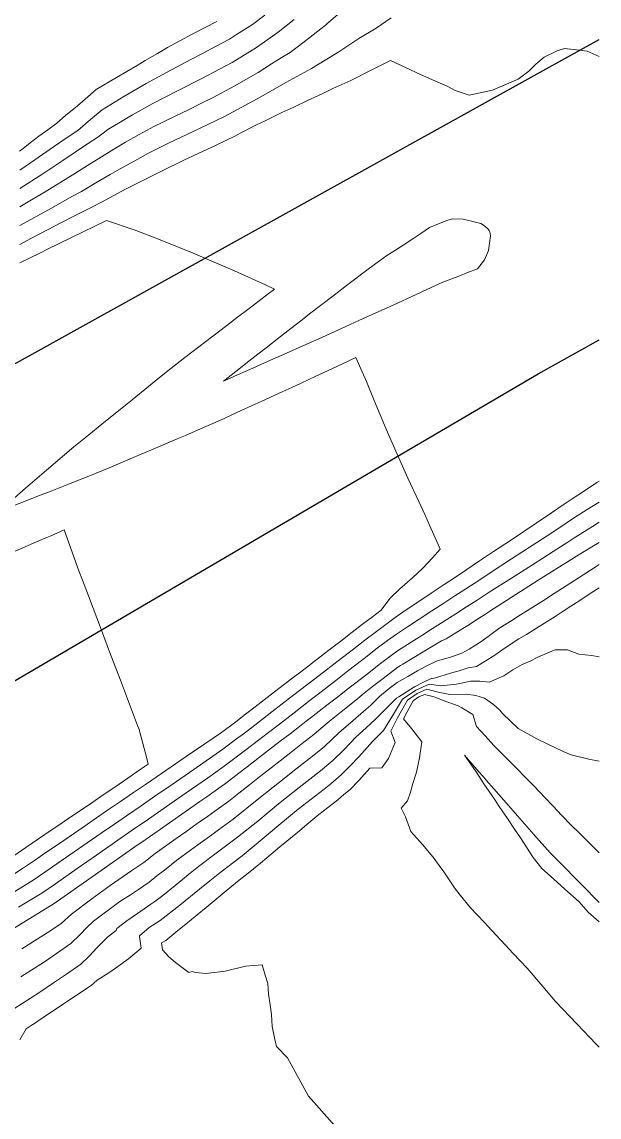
# Model space of a CAD drawing. Header units: inches. Extents: x 11351264 to 11356330, y 6702313 to 6706468.
# Drawn here: x 11356184.6 to 11356330.4, y 6705622.3 to 6705898.9 of the extents above; entities that cross this region are included whole.
import ezdxf

# ---------------------------------------------------------------- set-up
doc = ezdxf.new("R2010")
doc.units = ezdxf.units.IN
doc.header["$MEASUREMENT"] = 0
doc.layers.add('Shumate_Contours_clip1', color=7, linetype='Continuous', lineweight=0)
doc.layers.add('Shumate_Streets_clip1', color=7, linetype='Continuous')

msp = doc.modelspace()

# ---------------------------------------------------------------- linework, layer by layer
at = {"layer": 'Shumate_Contours_clip1'}
for points, elevation in [([(11356184.06, 6705852.15), (11356187.49, 6705854.21), (11356190.44, 6705855.94), (11356197.3, 6705860.16), (11356201.84, 6705863.05), (11356204.04, 6705864.38), (11356207.78, 6705866.75), (11356210.8, 6705868.45), (11356214.21, 6705870.43), (11356217.88, 6705872.4), (11356220.38, 6705873.64), (11356223.27, 6705875.03), (11356226.66, 6705876.69), (11356229.66, 6705878.19), (11356232.9, 6705879.78), (11356236, 6705881.43), (11356238.36, 6705882.7), (11356241.18, 6705884.3), (11356244.24, 6705886.08), (11356247.61, 6705888.27), (11356250.09, 6705889.75), (11356252.31, 6705891.17), (11356255.89, 6705893.8), (11356261.58, 6705898.3), (11356261.61, 6705898.32), (11356261.62, 6705898.35), (11356261.65, 6705898.37), (11356262.11, 6705898.77), (11356266.76, 6705902.76)], 1378), ([(11356184.04, 6705861.43), (11356186.79, 6705863.25), (11356189.84, 6705865.38), (11356192.8, 6705867.47), (11356195.5, 6705869.32), (11356198.74, 6705871.47), (11356201.95, 6705874.19), (11356204.86, 6705876.68), (11356210.36, 6705879.98), (11356215.97, 6705883.31), (11356221.12, 6705886.09), (11356227.27, 6705889.33), (11356230.38, 6705890.98), (11356233.48, 6705892.63), (11356237.01, 6705894.49), (11356238.78, 6705895.64), (11356242.85, 6705898.19), (11356245.94, 6705900.52)], 1374), ([(11356184.07, 6705847.45), (11356192.09, 6705851.83), (11356197.25, 6705854.73), (11356199.69, 6705856.06), (11356203.27, 6705858.18), (11356206.92, 6705860.29), (11356209.27, 6705861.7), (11356214.01, 6705864.28), (11356216.27, 6705865.56), (11356221.45, 6705868.13), (11356224.63, 6705869.68), (11356229.47, 6705871.91), (11356235.73, 6705874.98), (11356239.04, 6705876.74), (11356244.94, 6705879.95), (11356251.29, 6705883.53), (11356257.74, 6705887.09), (11356264.61, 6705891.27), (11356269.68, 6705894.65), (11356274.03, 6705897.25), (11356277.87, 6705899.91)], 1380), ([(11356184.03, 6705866.25), (11356184.93, 6705866.88), (11356186.73, 6705868.31), (11356188.91, 6705869.99), (11356191.16, 6705871.64), (11356193.41, 6705873.3), (11356195.62, 6705875.25), (11356198.65, 6705877.69), (11356200.55, 6705879.33), (11356203.37, 6705881.75), (11356208.52, 6705884.81), (11356213.67, 6705887.86), (11356215.74, 6705889.08), (11356218.83, 6705890.91), (11356221.34, 6705892.4), (11356224.47, 6705894.09), (11356227.59, 6705895.72), (11356230.7, 6705897.35), (11356233.81, 6705898.98)], 1372), ([(11356184.05, 6705856.77), (11356189.85, 6705860.46), (11356194.95, 6705863.86), (11356201.15, 6705868.1), (11356203.78, 6705869.75), (11356205.15, 6705870.79), (11356206.33, 6705871.69), (11356210.66, 6705874.32), (11356212.51, 6705875.36), (11356217.68, 6705878.23), (11356223.87, 6705881.42), (11356230.08, 6705884.56), (11356234.51, 6705886.93), (11356237.68, 6705888.61), (11356243.87, 6705892.36), (11356249.34, 6705896.24), (11356253.36, 6705899.47)], 1376), ([(11356184.08, 6705842.68), (11356187.06, 6705844.21), (11356191.08, 6705846.38), (11356194.45, 6705848.09), (11356198.08, 6705849.96), (11356202.13, 6705851.96), (11356204.69, 6705853.34), (11356210.76, 6705856.61), (11356217.66, 6705860.08), (11356219.83, 6705861.15), (11356225.51, 6705863.93), (11356233.68, 6705867.76), (11356238.58, 6705870.12), (11356239.73, 6705870.73), (11356243.82, 6705872.88), (11356246.05, 6705873.9), (11356250.27, 6705875.96), (11356253.24, 6705877.31), (11356256.72, 6705879.04), (11356260.44, 6705880.7), (11356263.13, 6705882.07), (11356267.66, 6705884.04), (11356273, 6705886.79), (11356277.66, 6705889.1), (11356285.29, 6705885.57), (11356289.64, 6705883.64), (11356291.99, 6705882.62), (11356294.01, 6705881.54), (11356297.58, 6705880.37), (11356303.45, 6705881.64), (11356305.82, 6705882.63), (11356309.95, 6705884.39), (11356312.66, 6705886.4), (11356314.36, 6705888.2), (11356316.46, 6705889.91), (11356319.77, 6705891.54), (11356321.61, 6705892.18), (11356325.38, 6705891.74), (11356327.38, 6705891.48), (11356330.36, 6705890.14)], 1382), ([(11356184.09, 6705838.02), (11356189.1, 6705840.47), (11356191.09, 6705841.49), (11356196.98, 6705844.35), (11356205.95, 6705848.7), (11356212.99, 6705846.33), (11356217.18, 6705844.71), (11356221.24, 6705843.14), (11356227.86, 6705840.42), (11356236.08, 6705836.9), (11356238.26, 6705835.97), (11356246.11, 6705832.47), (11356248.38, 6705831.36), (11356246.8, 6705830.16), (11356246.41, 6705829.87), (11356241.64, 6705826.25), (11356239.04, 6705824.26), (11356236.34, 6705822.21), (11356231.06, 6705818.16), (11356225.79, 6705814.12), (11356221.06, 6705810.41), (11356218.44, 6705808.28), (11356216.54, 6705806.76), (11356212.41, 6705803.39), (11356210.74, 6705802.05), (11356204.77, 6705797.25), (11356201.51, 6705794.6), (11356197.76, 6705791.57), (11356194.27, 6705788.59), (11356190.79, 6705785.61), (11356187.31, 6705782.62), (11356185.53, 6705781.07), (11356181.92, 6705777.92)], 1384), ([(11356181.45, 6705776.3), (11356185.26, 6705777.7), (11356189.22, 6705779.31), (11356191.34, 6705780.12), (11356196.78, 6705782.27), (11356201.52, 6705784.15), (11356206.6, 6705786.21), (11356212.55, 6705788.74), (11356218.89, 6705791.47), (11356223.84, 6705793.55), (11356225.88, 6705794.43), (11356229.13, 6705795.8), (11356234.72, 6705798.28), (11356239.97, 6705800.68), (11356245.23, 6705803.09), (11356250.5, 6705805.51), (11356252.76, 6705806.56), (11356255.09, 6705807.62), (11356258.64, 6705809.28), (11356260.65, 6705810.2), (11356265.55, 6705812.48), (11356268.95, 6705814.06), (11356270.54, 6705810.47), (11356271.59, 6705808.01), (11356273.59, 6705803.24), (11356276.58, 6705796.03), (11356279.33, 6705789.65), (11356282.05, 6705783.66), (11356284.81, 6705777.7), (11356286.33, 6705774.41), (11356287.54, 6705771.72), (11356289.74, 6705766.84), (11356290.21, 6705765.68), (11356288.31, 6705763.52), (11356285.88, 6705760.86), (11356283.26, 6705758.48), (11356280.07, 6705755.71), (11356277.53, 6705753.22), (11356275.3, 6705750.29), (11356273.11, 6705748.61), (11356270.63, 6705746.71), (11356268.04, 6705744.73), (11356267.67, 6705744.44), (11356265.44, 6705742.73), (11356262.85, 6705740.74), (11356260.25, 6705738.75), (11356257.66, 6705736.76), (11356256.79, 6705736.09), (11356255.04, 6705734.75), (11356252.45, 6705732.76), (11356249.86, 6705730.77), (11356247.26, 6705728.78), (11356243.54, 6705725.91), (11356241.08, 6705724.01), (11356238.62, 6705722.1), (11356235.04, 6705719.42), (11356230.83, 6705716.55), (11356227.67, 6705714.39), (11356224.52, 6705712.23), (11356219.83, 6705709.01), (11356216.09, 6705706.46), (11356212.81, 6705704.22), (11356209.52, 6705701.98), (11356206.24, 6705699.74), (11356203.41, 6705697.81), (11356200.3, 6705695.69), (11356193.82, 6705691.2), (11356190.42, 6705688.88), (11356188, 6705687.22), (11356184.77, 6705685.02), (11356182.79, 6705683.81)], 1384), ([(11356330.36, 6705782.89), (11356329.79, 6705782.5), (11356326.65, 6705780.39), (11356323.55, 6705778.39), (11356321.55, 6705777.04), (11356318.38, 6705774.91), (11356314.51, 6705772.3), (11356311.39, 6705770.19), (11356308.27, 6705768.08), (11356303.69, 6705765.08), (11356300.16, 6705762.71), (11356297, 6705760.59), (11356293.83, 6705758.47), (11356291.24, 6705756.76), (11356287.98, 6705754.58), (11356284.82, 6705752.47), (11356281.65, 6705750.36), (11356278.86, 6705748.47), (11356276.13, 6705746.42), (11356273.8, 6705744.66), (11356271.19, 6705742.69), (11356267.98, 6705740.19), (11356265.26, 6705738.1), (11356263.35, 6705736.63), (11356260.76, 6705734.64), (11356257.11, 6705731.83), (11356254.39, 6705729.74), (11356250.29, 6705726.59), (11356247.71, 6705724.59), (11356244.15, 6705721.81), (11356240.8, 6705719.25), (11356238.83, 6705717.78), (11356235.37, 6705715.15), (11356232.02, 6705712.83), (11356228.01, 6705710.05), (11356222.58, 6705706.3), (11356218.19, 6705703.28), (11356214.71, 6705700.89), (11356211, 6705698.35), (11356207.72, 6705696.1), (11356204.58, 6705693.95), (11356198.9, 6705690), (11356193.46, 6705686.2), (11356190.42, 6705684.13), (11356187.19, 6705681.93), (11356181.3, 6705678.35)], 1382), ([(11356330.36, 6705777.6), (11356327.33, 6705775.68), (11356323.91, 6705773.51), (11356320.41, 6705771.2), (11356317.23, 6705769.09), (11356313.5, 6705766.61), (11356308.27, 6705763.22), (11356303.15, 6705759.92), (11356299.96, 6705757.81), (11356296.7, 6705755.67), (11356293.93, 6705753.87), (11356291.12, 6705752.04), (11356288.15, 6705750.1), (11356284.96, 6705748.01), (11356281.96, 6705746.05), (11356279.16, 6705744.22), (11356276.97, 6705742.61), (11356274.34, 6705740.65), (11356271, 6705738.05), (11356268.29, 6705735.94), (11356266.44, 6705734.52), (11356263.86, 6705732.52), (11356260.14, 6705729.65), (11356257.42, 6705727.56), (11356253.32, 6705724.4), (11356249.63, 6705721.53), (11356246.56, 6705719.16), (11356244.37, 6705717.49), (11356241.13, 6705715), (11356239.08, 6705713.45), (11356235.7, 6705710.86), (11356231.49, 6705707.88), (11356226.06, 6705704.12), (11356222, 6705701.3), (11356216.55, 6705697.52), (11356212.48, 6705694.71), (11356208.86, 6705692.22), (11356203.46, 6705688.45), (11356198.54, 6705685.01), (11356193.1, 6705681.2), (11356189.61, 6705678.85), (11356183.72, 6705675.25)], 1380), ([(11356178.03, 6705763.18), (11356184.85, 6705766.05), (11356189.67, 6705768.12), (11356191.73, 6705769), (11356195.26, 6705770.54), (11356199.02, 6705760.26), (11356199.91, 6705757.84), (11356201.4, 6705753.9), (11356204.68, 6705745.2), (11356206.74, 6705739.79), (11356209.48, 6705732.59), (11356213.82, 6705721.18), (11356214.29, 6705719.96), (11356214.31, 6705719.84), (11356214.4, 6705719.49), (11356215.39, 6705715.67), (11356215.96, 6705713.52), (11356216.53, 6705711.38), (11356214.51, 6705710.01), (11356211.33, 6705707.85), (11356208.05, 6705705.62), (11356205.35, 6705703.79), (11356202.23, 6705701.67), (11356199.11, 6705699.55), (11356195.99, 6705697.43), (11356194.18, 6705696.18), (11356192.03, 6705694.72), (11356188.8, 6705692.52), (11356185.57, 6705690.31), (11356182.34, 6705688.11)], 1386), ([(11356330.36, 6705772.48), (11356328.66, 6705771.42), (11356324.27, 6705768.68), (11356322.44, 6705767.5), (11356318.79, 6705765.12), (11356313.51, 6705761.74), (11356308.28, 6705758.4), (11356302.62, 6705754.8), (11356299.59, 6705752.85), (11356296.87, 6705751.11), (11356294.15, 6705749.38), (11356290.99, 6705747.38), (11356288.3, 6705745.63), (11356285.6, 6705743.91), (11356282.89, 6705742.2), (11356279.45, 6705740.02), (11356277.51, 6705738.61), (11356274.86, 6705736.54), (11356272.21, 6705734.48), (11356268.59, 6705731.68), (11356266.95, 6705730.41), (11356264.29, 6705728.35), (11356261.63, 6705726.3), (11356257.74, 6705723.29), (11356256.35, 6705722.22), (11356255.1, 6705721.24), (11356252.31, 6705719.08), (11356249.86, 6705717.2), (11356246.88, 6705714.89), (11356244.63, 6705713.16), (11356241.46, 6705710.7), (11356239.39, 6705709.12), (11356236.03, 6705706.52), (11356234.93, 6705705.73), (11356231.27, 6705703.17), (11356229.53, 6705701.96), (11356225.81, 6705699.35), (11356224.13, 6705698.18), (11356218.73, 6705694.41), (11356214.9, 6705691.72), (11356213.95, 6705691.07), (11356213.11, 6705690.49), (11356207.73, 6705686.72), (11356202.35, 6705682.95), (11356196.96, 6705679.18), (11356192.74, 6705676.21), (11356192.04, 6705675.75), (11356186.17, 6705672.14), (11356180.29, 6705668.54)], 1378), ([(11356330.36, 6705767.41), (11356328.55, 6705766.3), (11356324.62, 6705763.9), (11356324.47, 6705763.8), (11356324.17, 6705763.61), (11356319.05, 6705760.39), (11356315.01, 6705757.84), (11356308.15, 6705753.47), (11356302.81, 6705750.06), (11356302.49, 6705749.86), (11356301.65, 6705749.26), (11356299.93, 6705748.16), (11356297.23, 6705746.42), (11356294.48, 6705744.72), (11356291.71, 6705743.04), (11356290.58, 6705742.54), (11356286.37, 6705739.99), (11356283.6, 6705738.33), (11356280.83, 6705736.67), (11356280.25, 6705736.29), (11356279.58, 6705735.9), (11356275.8, 6705733.01), (11356273.18, 6705730.98), (11356270.61, 6705728.95), (11356269.39, 6705727.87), (11356265.27, 6705724.62), (11356262.71, 6705722.57), (11356260.16, 6705720.51), (11356258.92, 6705719.39), (11356258.32, 6705718.87), (11356255.08, 6705716.36), (11356252.91, 6705714.66), (11356249.84, 6705712.27), (11356247.51, 6705710.44), (11356244.62, 6705708.18), (11356242.12, 6705706.19), (11356239.42, 6705704.09), (11356236.86, 6705702.05), (11356234.21, 6705700.18), (11356231.45, 6705698.19), (11356228.89, 6705696.4), (11356226.03, 6705694.34), (11356223.58, 6705692.61), (11356220.62, 6705690.48), (11356218.27, 6705688.82), (11356215.36, 6705686.58), (11356212.35, 6705684.57), (11356206.88, 6705680.74), (11356202.23, 6705677.39), (11356197.12, 6705673.53), (11356194.49, 6705671.19), (11356191.63, 6705669.21), (11356184.55, 6705664.79)], 1376), ([(11356330.36, 6705761.79), (11356329.61, 6705761.32), (11356325.04, 6705758.37), (11356322.09, 6705756.47), (11356319, 6705754.49), (11356316.31, 6705752.77), (11356313.67, 6705751.08), (11356310.55, 6705749.09), (11356308.32, 6705747.67), (11356305.32, 6705745.83), (11356303.04, 6705744.16), (11356300.78, 6705742.48), (11356297.55, 6705740.41), (11356295.67, 6705739.42), (11356293.08, 6705738.53), (11356289.27, 6705737.44), (11356286.52, 6705736.04), (11356284.51, 6705734.95), (11356282.05, 6705733.51), (11356279.39, 6705732.04), (11356277.37, 6705730.51), (11356274.87, 6705728.47), (11356272.62, 6705726.25), (11356270.9, 6705724.68), (11356268.28, 6705722.46), (11356264.66, 6705719.34), (11356261, 6705715.89), (11356259.18, 6705714.31), (11356253.77, 6705710.11), (11356249.62, 6705706.83), (11356244.45, 6705702.73), (11356237.96, 6705697.5), (11356234.23, 6705694.81), (11356232.57, 6705693.58), (11356229, 6705691), (11356227.17, 6705689.64), (11356223.77, 6705687.19), (11356220.6, 6705684.66), (11356218.7, 6705683.15), (11356216.77, 6705681.59), (11356214.06, 6705679.7), (11356212.01, 6705678.4), (11356209.37, 6705676.72), (11356202.67, 6705671.75), (11356201.03, 6705670.14), (11356199.3, 6705668.4), (11356196.97, 6705666.09), (11356193.32, 6705663.57), (11356190.27, 6705661.47), (11356184.33, 6705657.7)], 1374), ([(11356330.36, 6705755.96), (11356328.38, 6705754.66), (11356325.46, 6705752.76), (11356323.24, 6705751.31), (11356321.25, 6705750.02), (11356319.26, 6705748.71), (11356313.86, 6705745.28), (11356311.99, 6705744.15), (11356310.12, 6705743.02), (11356308.13, 6705741.82), (11356305.82, 6705740.19), (11356304, 6705738.91), (11356301.63, 6705737.38), (11356299.38, 6705736.03), (11356297.26, 6705735.69), (11356295.02, 6705734.98), (11356292.81, 6705734.36), (11356289.03, 6705733.17), (11356288.37, 6705733.06), (11356288.13, 6705733.09), (11356285.88, 6705731.98), (11356283.72, 6705730.9), (11356279.83, 6705728.41), (11356279.19, 6705728.04), (11356279.13, 6705727.99), (11356277.51, 6705726.34), (11356275.84, 6705724.68), (11356274.15, 6705723.03), (11356272.45, 6705721.43), (11356268.94, 6705718.22), (11356267.59, 6705716.74), (11356265.8, 6705714.95), (11356263.11, 6705712.35), (11356260.04, 6705709.7), (11356254.63, 6705705.54), (11356249.39, 6705701.39), (11356244.17, 6705697.04), (11356239.07, 6705692.92), (11356234.35, 6705689.41), (11356229.21, 6705685.57), (11356226.7, 6705683.55), (11356225.14, 6705682.25), (11356223.28, 6705680.73), (11356220.17, 6705678.26), (11356218.16, 6705676.69), (11356217.13, 6705676.02), (11356213.76, 6705673.68), (11356211.09, 6705671.79), (11356208.58, 6705669.85), (11356208.41, 6705669.35), (11356206.31, 6705667.77), (11356203.53, 6705665.01), (11356201.55, 6705662.88), (11356199.51, 6705660.87), (11356195.84, 6705658.38), (11356192.84, 6705656.34), (11356188.89, 6705653.65), (11356182.54, 6705649.58)], 1372), ([(11356330.36, 6705738.54), (11356328.44, 6705738.82), (11356325.27, 6705739.18), (11356322.38, 6705740.3), (11356319.3, 6705740.26), (11356318.88, 6705740.13), (11356318.42, 6705739.94), (11356314.9, 6705738.38), (11356312.95, 6705737.43), (11356310.97, 6705736.55), (11356308.59, 6705735.24), (11356306.33, 6705733.7), (11356302.63, 6705732.1), (11356300.28, 6705732.33), (11356298.13, 6705732.35), (11356297.89, 6705732.34), (11356294.36, 6705731.63), (11356290.39, 6705731.15), (11356287.43, 6705731.57), (11356284.09, 6705730.05), (11356280.69, 6705727.77), (11356278.23, 6705723.61), (11356275.94, 6705719.86), (11356274.06, 6705718.04), (11356273.12, 6705717.14), (11356271.82, 6705715.6), (11356269.67, 6705713.25), (11356267.49, 6705710.95), (11356265.27, 6705708.73), (11356262.63, 6705706.45), (11356260.92, 6705705.04), (11356254.39, 6705700.05), (11356249.52, 6705695.96), (11356245.29, 6705692.44), (11356240.2, 6705688.27), (11356234.58, 6705683.98), (11356232.07, 6705681.95), (11356229.48, 6705679.81), (11356224.52, 6705675.81), (11356219.52, 6705671.89), (11356216.77, 6705670.13), (11356214.3, 6705668.01), (11356214.26, 6705667.86), (11356214.68, 6705664.94), (11356211.54, 6705662.25), (11356208.23, 6705659.84), (11356206.53, 6705658.66), (11356203.58, 6705656.85), (11356202.11, 6705655.52), (11356198.43, 6705653.05), (11356194.75, 6705650.59), (11356191.07, 6705648.14), (11356187.5, 6705645.77), (11356187.32, 6705645.65), (11356187.18, 6705645.56), (11356185.65, 6705644.54), (11356184.1, 6705641.76)], 1370), ([(11356330.36, 6705712.18), (11356327.81, 6705712.69), (11356323.3, 6705713.75), (11356321.32, 6705714.61), (11356317.41, 6705716.46), (11356314.64, 6705717.78), (11356309.92, 6705720.4), (11356305.99, 6705724.22), (11356305.6, 6705724.62), (11356305.3, 6705725.07), (11356303.72, 6705726.5), (11356301.4, 6705728.08), (11356299.2, 6705728.7), (11356296.8, 6705729.09), (11356292.71, 6705728.95), (11356289.71, 6705729.59), (11356286.86, 6705730.35), (11356284.44, 6705729.25), (11356281.98, 6705727.59), (11356280.47, 6705724.83), (11356279.45, 6705723.08), (11356277.77, 6705719.73), (11356278.88, 6705716.85), (11356277.21, 6705712.85), (11356275.54, 6705710.48), (11356272.48, 6705710.4), (11356269.69, 6705707.27), (11356267.49, 6705705), (11356265.89, 6705703.72), (11356264.35, 6705702.35), (11356261.8, 6705700.35), (11356259.56, 6705698.65), (11356256.58, 6705696.18), (11356254.67, 6705694.57), (11356251.51, 6705691.96), (11356249.75, 6705690.49), (11356246.43, 6705687.75), (11356244.82, 6705686.42), (11356241.35, 6705683.55), (11356239.86, 6705682.41), (11356238.51, 6705681.31), (11356236.19, 6705679.38), (11356233.7, 6705677.34), (11356231.12, 6705675.2), (11356228.86, 6705673.37), (11356226.04, 6705671.02), (11356224.02, 6705669.4), (11356220.96, 6705666.85), (11356219.84, 6705666.23), (11356220.15, 6705664.53), (11356221.71, 6705662.76), (11356223.36, 6705661.33), (11356226.76, 6705658.8), (11356227.62, 6705659.06), (11356228.46, 6705658.79), (11356231.17, 6705658.5), (11356235.9, 6705659.12), (11356241.08, 6705660.4), (11356245.26, 6705660.72), (11356246.05, 6705658.09), (11356246.67, 6705655.98), (11356246.84, 6705653.27), (11356247.28, 6705650.58), (11356247.62, 6705648.13), (11356247.84, 6705645.15), (11356248.46, 6705641.88), (11356248.9, 6705640.12), (11356251.67, 6705637.21), (11356256.97, 6705627.57), (11356263.67, 6705620.09)], 1368), ([(11356330.36, 6705689.02), (11356328.09, 6705691.26), (11356325.23, 6705694.12), (11356323.4, 6705695.94), (11356320.84, 6705698.54), (11356318.73, 6705700.82), (11356316.67, 6705702.97), (11356314, 6705705.83), (11356312.44, 6705707.37), (11356308.84, 6705711.02), (11356303.82, 6705716.13), (11356301.62, 6705718.53), (11356299.44, 6705720.9), (11356298.44, 6705723.97), (11356295.67, 6705725.64), (11356294.78, 6705726.15), (11356290.99, 6705727.48), (11356288.69, 6705728.41), (11356286.25, 6705729.02), (11356284.82, 6705728.37), (11356283.38, 6705727.39), (11356281.87, 6705724.63), (11356280.97, 6705722.84), (11356283.03, 6705720.42), (11356285.61, 6705717.04), (11356285.04, 6705712.99), (11356284.23, 6705709.38), (11356283.29, 6705706.55), (11356282.74, 6705704.34), (11356281.97, 6705702.17), (11356280.38, 6705700.25), (11356281.5, 6705698.13), (11356282.81, 6705694.37), (11356285.87, 6705691.02), (11356288.71, 6705687.55), (11356289.94, 6705685.82), (11356291.12, 6705684.17), (11356292.64, 6705681.97), (11356293.89, 6705680.12), (11356295.3, 6705678.28), (11356297.85, 6705675.13), (11356301.3, 6705671.53), (11356303.27, 6705669.37), (11356306.74, 6705665.72), (11356308.66, 6705663.6), (11356312.19, 6705659.87), (11356316.12, 6705655.27), (11356319.38, 6705651.49), (11356324.82, 6705645.73), (11356329.63, 6705640.68), (11356330.36, 6705639.9)], 1366), ([(11356330.36, 6705676.46), (11356329.8, 6705677.03), (11356329.18, 6705677.67), (11356327.06, 6705679.83), (11356324.33, 6705682.6), (11356321.59, 6705685.37), (11356318.85, 6705688.14), (11356318.01, 6705689.02), (11356313.9, 6705693.67), (11356309.79, 6705698.34), (11356305.68, 6705703.01), (11356301.88, 6705707.37), (11356301.57, 6705707.69), (11356299.52, 6705710.04), (11356296.38, 6705713.66), (11356299.13, 6705709.74), (11356300.8, 6705707.14), (11356301.29, 6705706.45), (11356303.95, 6705702.55), (11356305.16, 6705700.74), (11356307.25, 6705697.65), (11356309.02, 6705694.99), (11356310.53, 6705692.76), (11356313.75, 6705687.86), (11356315.9, 6705685.05), (11356318.81, 6705682.42), (11356321.72, 6705679.8), (11356325.3, 6705676.64), (11356327.64, 6705673.99), (11356330.36, 6705671.56)], 1364)]:
    msp.add_lwpolyline(points, dxfattribs=dict(at, elevation=elevation))
at = {"layer": 'Shumate_Contours_clip1', "elevation": 1382}
msp.add_lwpolyline([(11356235.5, 6705808.12), (11356239.09, 6705809.7), (11356242.9, 6705811.38), (11356244.94, 6705812.3), (11356247.41, 6705813.39), (11356251.46, 6705815.19), (11356255.52, 6705817.01), (11356259.58, 6705818.82), (11356266.42, 6705821.95), (11356269.71, 6705823.43), (11356271.58, 6705824.28), (11356274.02, 6705825.39), (11356278.33, 6705827.35), (11356284.2, 6705830.05), (11356286.9, 6705831.29), (11356290.91, 6705833.14), (11356294.96, 6705834.66), (11356297.37, 6705835.65), (11356299.67, 6705836.5), (11356301.4, 6705838.77), (11356302.42, 6705841.11), (11356302.97, 6705844.79), (11356302.79, 6705845.86), (11356302.6, 6705846.21), (11356302.28, 6705846.6), (11356301.4, 6705847.33), (11356300.53, 6705847.94), (11356298.12, 6705848.56), (11356296, 6705849.06), (11356293.36, 6705849.15), (11356291.92, 6705848.69), (11356287.57, 6705846.91), (11356285.34, 6705845.39), (11356283.54, 6705844.25), (11356280.9, 6705842.46), (11356278.91, 6705841.24), (11356276.76, 6705839.9), (11356274.94, 6705838.55), (11356272.05, 6705836.39), (11356266.9, 6705832.5), (11356263.15, 6705829.63), (11356257.26, 6705825.1), (11356255.37, 6705823.64), (11356253.58, 6705822.25), (11356249.91, 6705819.4), (11356246.25, 6705816.54), (11356244.22, 6705814.95), (11356241.89, 6705813.16), (11356238.6, 6705810.56)], close=True, dxfattribs=at)
at = {"layer": 'Shumate_Streets_clip1', "color": 2}
for points in [[(11355929, 6705666), (11356116, 6705775.5), (11356317, 6705887), (11356330.36, 6705894.42)], [(11356013, 6705633), (11356101, 6705684.5), (11356315, 6705810), (11356330.36, 6705818.59)]]:
    msp.add_lwpolyline(points, dxfattribs=at)

doc.saveas('drawing.dxf')
